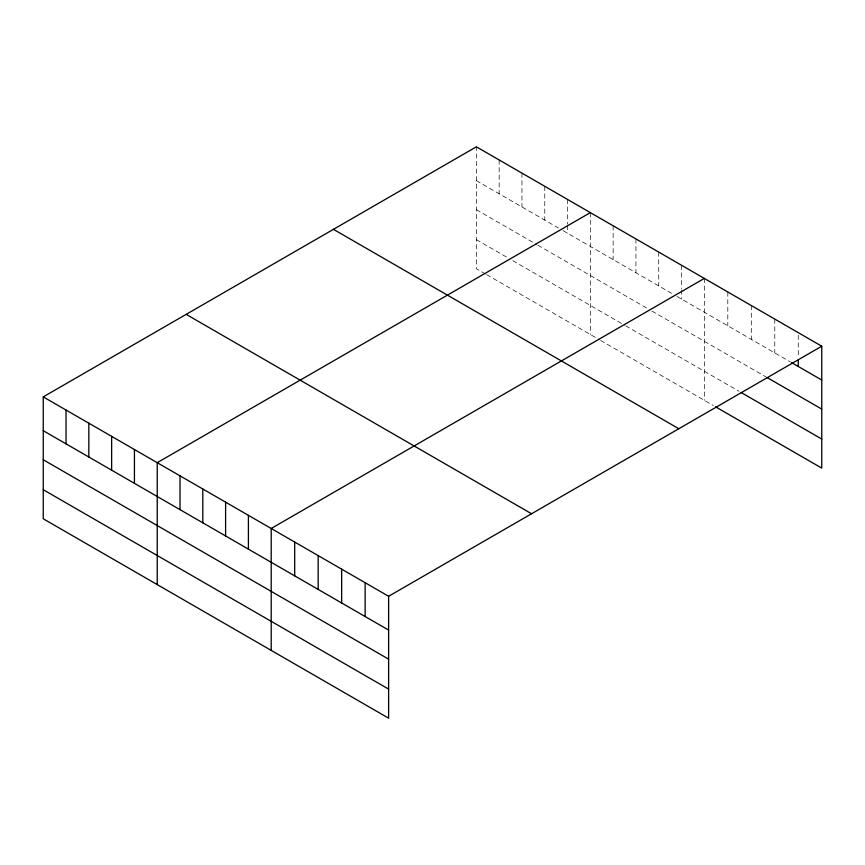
<?xml version="1.0" encoding="UTF-8"?>
<svg xmlns="http://www.w3.org/2000/svg" width="865" height="865" viewBox="0 0 865 865"><rect width="100%" height="100%" fill="white"/><g stroke="black" fill="none" stroke-linecap="round" stroke-linejoin="round"><path stroke-width="0.65" stroke-dasharray="4.33 3.24" d="M476.377 180.623L558.433 228.003M562.996 230.631L672.408 293.808M676.971 296.436L790.437 361.948M476.377 209.698L536.787 244.568M537.922 245.228L647.334 308.405M651.896 311.032L765.828 376.816M476.377 239.648L507.15 257.413M512.848 260.711L624.541 325.197M625.687 325.846L738.991 391.272M485.492 273.989L476.377 268.723L476.377 146.812M486.638 274.637L599.467 339.783M600.613 340.442L713.268 405.49M798.265 335.252L798.265 357.364M774.78 319.099L774.78 352.909M751.296 305.54L751.296 339.35M727.811 291.981L727.811 325.791M704.326 278.422L704.326 400.322M681.534 265.263L681.534 288.661M681.534 289.97L681.534 299.074M658.73 252.104L658.73 285.904M635.937 238.935L635.937 272.745M613.144 225.776L613.144 259.587M590.352 212.617L590.352 334.517M567.559 199.458L567.559 224.165M567.559 225.462L567.559 233.269M544.766 186.299L544.766 220.11M521.963 173.141L521.963 206.951M499.17 159.982L499.17 193.782"/><path stroke-width="1.3" d="M43.25 396.884L388.623 596.277L388.623 718.188L43.25 518.784L43.25 396.884L476.377 146.812L821.75 346.216L821.75 468.116L715.506 406.777M590.352 212.617L157.225 462.678L157.225 584.589M704.326 278.422L271.199 528.483L271.199 650.383M388.623 596.277L821.75 346.216M791.551 362.597L821.75 380.027M766.952 377.454L821.75 409.091M741.229 392.559L821.75 439.052M333.447 229.333L678.82 428.737M186.18 314.363L531.553 513.756M43.25 430.694L388.623 630.088M43.25 459.758L388.623 659.162M43.25 489.709L388.623 689.113M798.265 359.959L798.265 366.468M365.138 582.718L365.138 616.529M341.653 569.159L341.653 602.97M318.169 555.6L318.169 589.411M294.684 542.041L294.684 575.852M248.406 515.324L248.406 549.134M225.603 502.165L225.603 535.976M202.81 489.006L202.81 522.817M180.017 475.847L180.017 509.647M134.432 449.519L134.432 483.33M111.639 436.36L111.639 470.171M88.835 423.201L88.835 457.012M66.043 410.042L66.043 443.853"/></g></svg>
